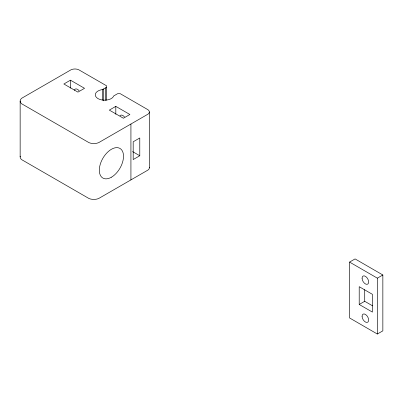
<?xml version="1.0" encoding="UTF-8"?>
<svg xmlns="http://www.w3.org/2000/svg" width="403" height="403" viewBox="0 0 403 403"><rect width="100%" height="100%" fill="white"/><g stroke="black" fill="none" stroke-linecap="round" stroke-linejoin="round"><path stroke-width="0.6" d="M106.528 100.206L106.528 85.774L78.701 69.739A6.116 3.531 0 0 0 71.119 69.739L21.676 98.272A8.241 4.76 0 0 0 21.676 103.793L89.043 142.682A8.246 4.76 0 0 0 98.599 142.682L148.027 114.14A6.116 3.531 0 0 0 148.027 109.762L120.255 93.698L117.616 93.698L113.686 95.964L113.273 96.796A9.329 5.385 0 0 1 98 98.619A9.329 5.385 0 0 1 101.163 89.804L102.599 89.562L106.528 87.295M70.465 80.187L63.865 83.995L77.94 92.121L84.539 88.312L70.465 80.187L70.465 88.131M115.812 106.367L109.324 110.11L123.399 118.235L129.887 114.492L115.812 106.367L115.812 114.311M139.781 155.754L133.186 159.563L133.186 141.791L139.781 137.977L139.781 155.754L132.537 151.573M349.577 262.091L355.078 258.917L382.85 274.987L382.85 330.848L377.349 334.022L349.577 317.957L349.577 262.091L377.349 278.161L377.349 334.022M377.349 278.161L382.85 274.987M359.209 304.472L372.402 312.088L372.402 294.316L359.209 286.694L359.209 304.472L364.71 301.298L372.624 305.867M364.71 289.651L364.71 301.298M149.342 111.953L149.342 167.814M130.925 124.048L130.925 179.914M105.651 87.804L105.651 100.357M103.717 88.917L103.717 100.846M102.599 89.562L102.599 100.236M20.15 101.032L20.15 156.898M74.313 90.312A4.665 2.695 60 0 1 79.149 90.791M119.993 115.762A4.665 2.695 60 0 1 124.497 116.971M149.291 167.346A6.116 3.531 0 0 1 147.478 170.353L98.599 198.548A8.246 4.76 0 0 1 89.043 198.548L21.676 159.659A8.241 4.76 0 0 1 20.251 156.163M362.065 278.191A4.665 2.695 60 0 0 367.012 284.347A4.665 2.695 60 0 0 367.012 277.748A4.665 2.695 60 0 0 362.065 278.191M362.065 316.279A4.665 2.695 60 0 0 367.012 322.435A4.665 2.695 60 0 0 367.012 315.836A4.665 2.695 60 0 0 362.065 316.279M111.414 177.214A17.102 9.884 -60 0 0 121.892 150.218A17.102 9.884 -60 0 0 100.931 162.308A17.102 9.884 -60 0 0 111.414 177.214"/></g></svg>
